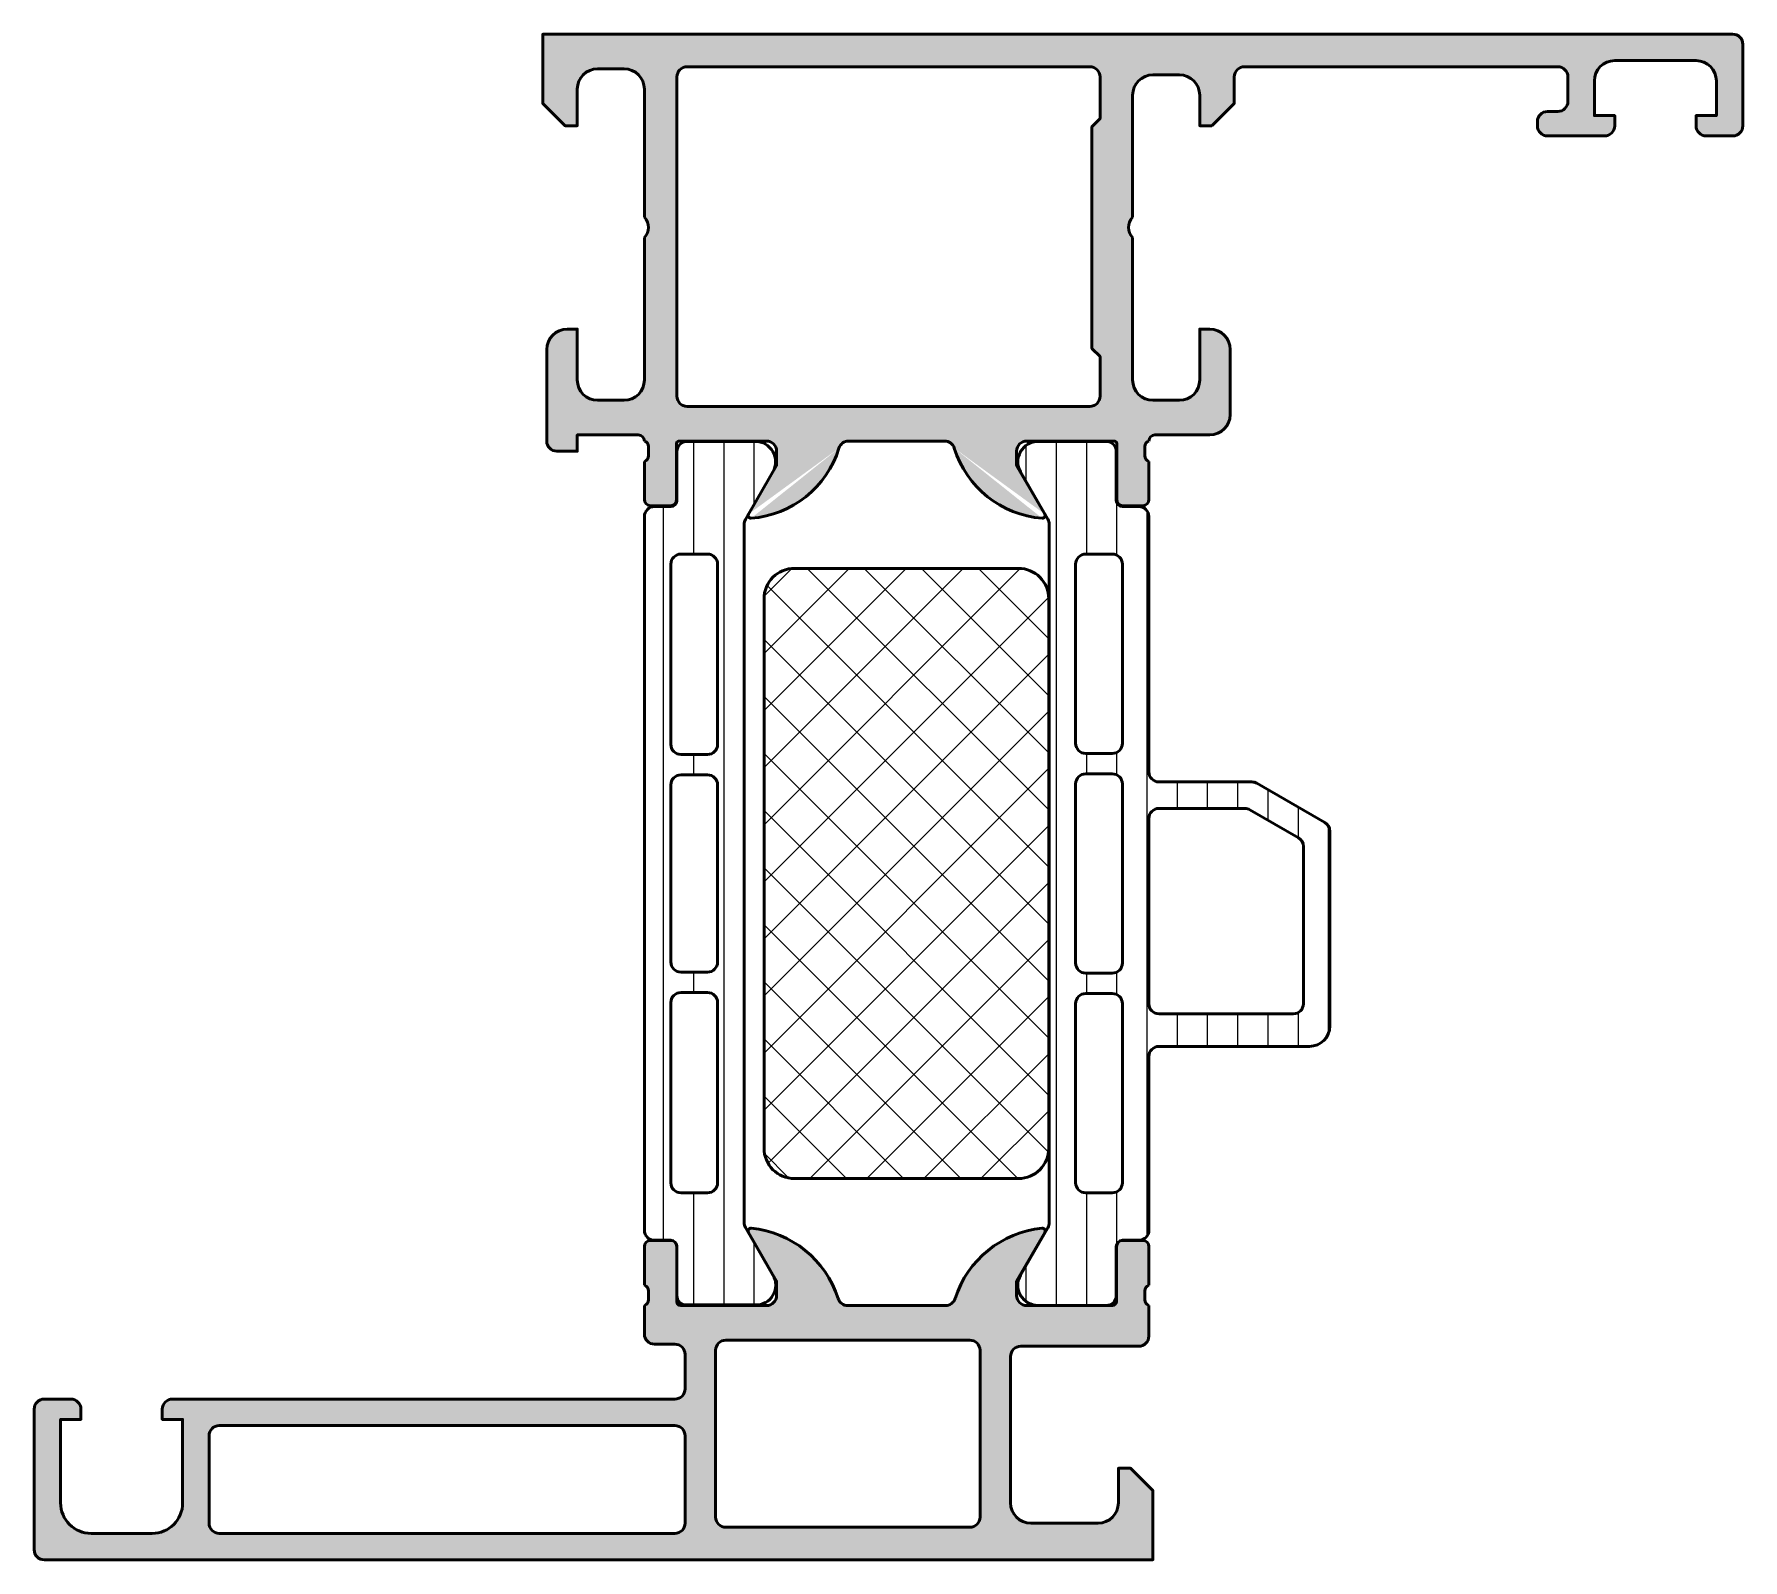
# Model space of a CAD drawing. Extents: x -25 to 59, y 0 to 75.
import ezdxf

# ---------------------------------------------------------------- set-up
doc = ezdxf.new("R2010")
doc.units = 0
for name, color, linetype, lineweight in [('0S-Alu contour', 7, 'Continuous', 50), ('0S-Alu hatch', 252, 'Continuous', 25), ('0S-Plastic contour', 254, 'Continuous', 50), ('0S-Plastic hatch', 253, 'Continuous', 25), ('0S-PT contour', 91, 'Continuous', 50), ('0S-PT hatch', 103, 'Continuous', 25)]:
    doc.layers.add(name, color=color, linetype=linetype, lineweight=lineweight)

# ---------------------------------------------------------------- blocks, each defined once
blk = doc.blocks.new('391540__61978C4D_0E2B_46ED_89A0_7AC3FF3A1CC3_')
at = {"layer": '0S-Alu hatch'}
h = blk.add_hatch(color=256, dxfattribs=at)
edge = h.paths.add_edge_path()
edge.add_line((32.9, 70.5), (32.3, 70.5))
edge.add_line((32.3, 70.5), (32.3, 72))
edge.add_arc((31.3, 72), 1, 0, 90)
edge.add_line((31.3, 73), (30, 73))
edge.add_arc((30, 72), 1, 90, 180)
edge.add_line((29, 72), (29, 66))
edge.add_arc((29.525, 65.5), 0.725, 136.39718, 223.60282)
edge.add_line((29, 65), (29, 58))
edge.add_arc((30, 58), 1, 180, 270)
edge.add_line((30, 57), (31.3, 57))
edge.add_arc((31.3, 58), 1, 270, 360)
edge.add_line((32.3, 58), (32.3, 60.5))
edge.add_line((32.3, 60.5), (32.8, 60.5))
edge.add_ellipse((32.8, 59.5), major_axis=(-1, 0), ratio=1, start_angle=180, end_angle=270, ccw=False)
edge.add_line((33.8, 59.5), (33.8, 56.3))
edge.add_ellipse((32.8, 56.3), major_axis=(-1, 0), ratio=1, start_angle=90, end_angle=180, ccw=False)
edge.add_line((32.8, 55.3), (30.1, 55.3))
edge.add_arc((30.1, 55), 0.3, 90, 180)
edge.add_arc((29.879, 54.732), 0.279, 106.41988, 181.16459)
edge.add_line((29.6, 54.727), (29.6, 54.273))
edge.add_arc((29.879, 54.268), 0.279, 178.83713, 253.57541)
edge.add_line((29.8, 54), (29.8, 52.12))
edge.add_ellipse((29.5, 52.12), major_axis=(-0.3, 0), ratio=1, start_angle=90, end_angle=180, ccw=False)
edge.add_line((29.5, 51.82), (28.52, 51.82))
edge.add_ellipse((28.52, 52.12), major_axis=(-0.3, 0), ratio=1, start_angle=0, end_angle=90, ccw=False)
edge.add_line((28.22, 52.12), (28.22, 54.88))
edge.add_arc((28.1, 54.88), 0.12, 0, 90.0001)
edge.add_line((28.1, 55), (23.8, 55))
edge.add_arc((23.8, 54.5), 0.5, 89.99852, 180.0006)
edge.add_line((23.3, 54.5), (23.3, 53.8))
edge.add_line((23.3, 53.8), (24.681, 51.408))
edge.add_ellipse((24.562, 51.34), major_axis=(-0.137, 0), ratio=1, start_angle=85.52727, end_angle=209.99992, ccw=False)
edge.add_ellipse((24.936, 56.112), major_axis=(-4.923, 0), ratio=1, start_angle=17.28955, end_angle=85.52727, ccw=False)
edge.add_arc((19.758, 54.5), 0.5, 17.28955, 90)
edge.add_line((19.758, 55), (15.042, 55))
edge.add_arc((15.042, 54.5), 0.5, 90, 162.71045)
edge.add_ellipse((9.864, 56.112), major_axis=(-4.923, 0), ratio=1, start_angle=94.47273, end_angle=162.71045, ccw=False)
edge.add_ellipse((10.238, 51.34), major_axis=(-0.137, 0), ratio=1, start_angle=-29.99992, end_angle=94.47273, ccw=False)
edge.add_line((10.119, 51.408), (11.5, 53.8))
edge.add_line((11.5, 53.8), (11.5, 54.5))
edge.add_arc((11, 54.5), 0.5, 359.9994, 450.00148)
edge.add_line((11, 55), (6.7, 55))
edge.add_arc((6.7, 54.88), 0.12, 89.9999, 180)
edge.add_line((6.58, 54.88), (6.58, 52.12))
edge.add_ellipse((6.28, 52.12), major_axis=(-0.3, 0), ratio=1, start_angle=90, end_angle=180, ccw=False)
edge.add_line((6.28, 51.82), (5.3, 51.82))
edge.add_ellipse((5.3, 52.12), major_axis=(-0.3, 0), ratio=1, start_angle=0, end_angle=90, ccw=False)
edge.add_line((5, 52.12), (5, 54))
edge.add_arc((4.921, 54.268), 0.279, 286.42459, 361.16287)
edge.add_line((5.2, 54.273), (5.2, 54.727))
edge.add_arc((4.921, 54.732), 0.279, 358.83541, 433.58012)
edge.add_arc((4.7, 55), 0.3, 0, 90)
edge.add_line((4.7, 55.3), (1.7, 55.3))
edge.add_line((1.7, 55.3), (1.7, 54.5))
edge.add_line((1.7, 54.5), (0.7, 54.5))
edge.add_ellipse((0.7, 55), major_axis=(-0.5, 0), ratio=1, start_angle=0, end_angle=90, ccw=False)
edge.add_line((0.2, 55), (0.2, 59.5))
edge.add_ellipse((1.2, 59.5), major_axis=(-1, 0), ratio=1, start_angle=270, end_angle=360, ccw=False)
edge.add_line((1.2, 60.5), (1.7, 60.5))
edge.add_line((1.7, 60.5), (1.7, 58))
edge.add_arc((2.7, 58), 1, 180, 270)
edge.add_line((2.7, 57), (4, 57))
edge.add_arc((4, 58), 1, 270, 360)
edge.add_line((5, 58), (5, 65))
edge.add_arc((4.475, 65.5), 0.725, 316.39718, 403.60282)
edge.add_line((5, 66), (5, 72.3))
edge.add_arc((4, 72.3), 1, 0, 90)
edge.add_line((4, 73.3), (2.7, 73.3))
edge.add_arc((2.7, 72.3), 1, 90.00587, 179.99413)
edge.add_line((1.7, 72.3), (1.7, 70.5))
edge.add_line((1.7, 70.5), (1.1, 70.5))
edge.add_line((1.1, 70.5), (0, 71.6))
edge.add_line((0, 71.6), (0, 75))
edge.add_line((0, 75), (58.5, 75))
edge.add_ellipse((58.5, 74.5), major_axis=(-0.5, 0), ratio=1, start_angle=180, end_angle=270, ccw=False)
edge.add_line((59, 74.5), (59, 70.5))
edge.add_ellipse((58.5, 70.5), major_axis=(-0.5, 0), ratio=1, start_angle=90, end_angle=180, ccw=False)
edge.add_line((58.5, 70), (57.2, 70))
edge.add_ellipse((57.2, 70.5), major_axis=(-0.5, 0), ratio=1, start_angle=0, end_angle=90, ccw=False)
edge.add_line((56.7, 70.5), (56.7, 71))
edge.add_line((56.7, 71), (57.7, 71))
edge.add_line((57.7, 71), (57.7, 72.7))
edge.add_arc((56.7, 72.7), 1, 0, 90)
edge.add_line((56.7, 73.7), (52.7, 73.7))
edge.add_arc((52.7, 72.7), 1, 90, 180)
edge.add_line((51.7, 72.7), (51.7, 71))
edge.add_line((51.7, 71), (52.7, 71))
edge.add_line((52.7, 71), (52.7, 70.5))
edge.add_ellipse((52.2, 70.5), major_axis=(-0.5, 0), ratio=1, start_angle=90, end_angle=180, ccw=False)
edge.add_line((52.2, 70), (49.4, 70))
edge.add_ellipse((49.4, 70.5), major_axis=(-0.5, 0), ratio=1, start_angle=0, end_angle=90, ccw=False)
edge.add_line((48.9, 70.5), (48.9, 70.7))
edge.add_ellipse((49.4, 70.7), major_axis=(-0.5, 0), ratio=1, start_angle=270, end_angle=360, ccw=False)
edge.add_line((49.4, 71.2), (49.9, 71.2))
edge.add_arc((49.9, 71.7), 0.5, 270, 360)
edge.add_line((50.4, 71.7), (50.4, 72.9))
edge.add_arc((49.9, 72.9), 0.5, 0, 90)
edge.add_line((49.9, 73.4), (34.5, 73.4))
edge.add_arc((34.5, 72.9), 0.5, 90, 180)
edge.add_line((34, 72.9), (34, 71.6))
edge.add_line((34, 71.6), (32.9, 70.5))
edge = h.paths.add_edge_path()
edge.add_line((26.9, 73.4), (7.1, 73.4))
edge.add_arc((7.1, 72.9), 0.5, 89.99225, 180.00774)
edge.add_line((6.6, 72.9), (6.6, 57.2))
edge.add_arc((7.1, 57.2), 0.5, 180, 270)
edge.add_line((7.1, 56.7), (26.9, 56.7))
edge.add_arc((26.9, 57.2), 0.5, 270, 360)
edge.add_line((27.4, 57.2), (27.4, 59.15))
edge.add_line((27.4, 59.15), (27, 59.55))
edge.add_line((27, 59.55), (27, 70.45))
edge.add_line((27, 70.45), (27.4, 70.85))
edge.add_line((27.4, 70.85), (27.4, 72.9))
edge.add_arc((26.9, 72.9), 0.5, 0, 90)
at = {"layer": '0S-Alu contour', "color": 7}
for points in [[(1.7, 72.3), (1.7, 70.5), (1.1, 70.5), (0, 71.6), (0, 75), (58.5, 75)], [(59, 74.5), (59, 70.5)], [(4, 73.3), (2.7, 73.3)], [(26.9, 73.4), (7.1, 73.4)], [(49.9, 73.4), (34.5, 73.4)], [(56.7, 73.7), (52.7, 73.7)], [(5, 66), (5, 72.3)], [(6.6, 72.9), (6.6, 57.2)], [(27.4, 57.2), (27.4, 59.15), (27, 59.55), (27, 70.45), (27.4, 70.85), (27.4, 72.9)], [(31.3, 73), (30, 73)], [(34, 72.9), (34, 71.6), (32.9, 70.5)], [(50.4, 71.7), (50.4, 72.9)], [(51.7, 72.7), (51.7, 71), (52.7, 71), (52.7, 70.5)], [(56.7, 70.5), (56.7, 71), (57.7, 71), (57.7, 72.7)], [(29, 72), (29, 66)], [(32.9, 70.5), (32.3, 70.5), (32.3, 72)], [(48.9, 70.5), (48.9, 70.7)], [(49.4, 71.2), (49.9, 71.2)], [(52.2, 70), (49.4, 70)], [(58.5, 70), (57.2, 70)], [(5, 58), (5, 65)], [(29, 65), (29, 58)], [(1.2, 60.5), (1.7, 60.5), (1.7, 58)], [(32.3, 58), (32.3, 60.5), (32.8, 60.5)], [(0.2, 55), (0.2, 59.5)], [(33.8, 59.5), (33.8, 56.3)], [(2.7, 57), (4, 57)], [(7.1, 56.7), (26.9, 56.7)], [(30, 57), (31.3, 57)], [(4.7, 55.3), (1.7, 55.3), (1.7, 54.5), (0.7, 54.5)], [(5.2, 54.273), (5.2, 54.727)], [(6.58, 54.88), (6.58, 52.12)], [(11, 55), (6.7, 55)], [(19.758, 55), (15.042, 55)], [(28.1, 55), (23.8, 55)], [(28.22, 52.12), (28.22, 54.88)], [(29.6, 54.727), (29.6, 54.273)], [(32.8, 55.3), (30.1, 55.3)], [(5, 52.12), (5, 54)], [(10.119, 51.408), (11.5, 53.8), (11.5, 54.5)], [(23.3, 54.5), (23.3, 53.8), (24.681, 51.408)], [(29.8, 54), (29.8, 52.12)], [(6.28, 51.82), (5.3, 51.82)], [(29.5, 51.82), (28.52, 51.82)]]:
    blk.add_lwpolyline(points, dxfattribs=at)
at = {"layer": '0S-Alu contour', "color": 7, "extrusion": (0, 0, -1)}
for centre, radius, start, end in [((-58.5, 74.5), 0.5, 90, 180), ((-49.4, 70.7), 0.5, 0, 90), ((-49.4, 70.5), 0.5, 270, 0), ((-52.2, 70.5), 0.5, 180, 270), ((-57.2, 70.5), 0.5, 270, 0), ((-58.5, 70.5), 0.5, 180, 270), ((-1.2, 59.5), 1, 0, 90), ((-32.8, 59.5), 1, 90, 180), ((-32.8, 56.3), 1, 180, 270), ((-0.7, 55), 0.5, 270, 0), ((-9.864, 56.112), 4.923, 197.28955, 265.52727), ((-24.936, 56.112), 4.923, 274.47273, 342.71045), ((-5.3, 52.12), 0.3, 270, 0), ((-6.28, 52.12), 0.3, 180, 270), ((-28.52, 52.12), 0.3, 270, 0), ((-29.5, 52.12), 0.3, 180, 270), ((-10.238, 51.34), 0.137, 265.52727, 29.99992), ((-24.562, 51.34), 0.137, 150.00008, 274.47273)]:
    blk.add_arc(centre, radius, start, end, dxfattribs=at)
at = {"layer": '0S-Alu contour', "color": 7}
for centre, radius, start, end in [((2.7, 72.3), 1, 90.00587, 179.99413), ((4, 72.3), 1, 0, 90), ((7.1, 72.9), 0.5, 89.99225, 180.00774), ((26.9, 72.9), 0.5, 0, 90), ((34.5, 72.9), 0.5, 90, 180), ((49.9, 72.9), 0.5, 0, 90), ((52.7, 72.7), 1, 90, 180), ((56.7, 72.7), 1, 0, 90), ((30, 72), 1, 90, 180), ((31.3, 72), 1, 0, 90), ((49.9, 71.7), 0.5, 270, 0), ((4.475, 65.5), 0.725, 316.39718, 43.60282), ((29.525, 65.5), 0.725, 136.39718, 223.60282), ((2.7, 58), 1, 180, 270), ((4, 58), 1, 270, 0), ((30, 58), 1, 180, 270), ((31.3, 58), 1, 270, 0), ((7.1, 57.2), 0.5, 180, 270), ((26.9, 57.2), 0.5, 270, 0), ((4.7, 55), 0.3, 0, 90), ((4.921, 54.732), 0.279, 358.83541, 73.58012), ((6.7, 54.88), 0.12, 89.9999, 180), ((11, 54.5), 0.5, 359.9994, 90.00148), ((15.042, 54.5), 0.5, 90, 162.71045), ((19.758, 54.5), 0.5, 17.28955, 90), ((23.8, 54.5), 0.5, 89.99852, 180.0006), ((28.1, 54.88), 0.12, 0, 90.0001), ((29.879, 54.732), 0.279, 106.41988, 181.16459), ((30.1, 55), 0.3, 90, 180), ((4.921, 54.268), 0.279, 286.42459, 1.16287), ((29.879, 54.268), 0.279, 178.83713, 253.57541)]:
    blk.add_arc(centre, radius, start, end, dxfattribs=at)
blk = doc.blocks.new('391750__ED7D5E3D_8CDB_4A21_8B56_FE9C3287E240_')
at = {"layer": '0S-Alu hatch'}
h = blk.add_hatch(color=256, dxfattribs=at)
edge = h.paths.add_edge_path()
edge.add_line((6.5, 7.9), (-18.2, 7.9))
edge.add_arc((-18.2, 7.4), 0.5, 90, 180)
edge.add_line((-18.7, 7.4), (-18.7, 6.9))
edge.add_line((-18.7, 6.9), (-17.7, 6.9))
edge.add_line((-17.7, 6.9), (-17.7, 2.8))
edge.add_ellipse((-19.2, 2.8), major_axis=(-1.5, 0), ratio=1, start_angle=90, end_angle=180, ccw=False)
edge.add_line((-19.2, 1.3), (-22.2, 1.3))
edge.add_ellipse((-22.2, 2.8), major_axis=(-1.5, 0), ratio=1, start_angle=0, end_angle=90, ccw=False)
edge.add_line((-23.7, 2.8), (-23.7, 6.9))
edge.add_line((-23.7, 6.9), (-22.7, 6.9))
edge.add_line((-22.7, 6.9), (-22.7, 7.4))
edge.add_arc((-23.2, 7.4), 0.5, 0, 90)
edge.add_line((-23.2, 7.9), (-24.5, 7.9))
edge.add_arc((-24.5, 7.4), 0.5, 90, 180)
edge.add_line((-25, 7.4), (-25, 0.5))
edge.add_arc((-24.5, 0.5), 0.5, 180, 270)
edge.add_line((-24.5, 0), (30, 0))
edge.add_line((30, 0), (30, 3.4))
edge.add_line((30, 3.4), (28.9, 4.5))
edge.add_line((28.9, 4.5), (28.3, 4.5))
edge.add_line((28.3, 4.5), (28.3, 2.8))
edge.add_ellipse((27.3, 2.8), major_axis=(-1, 0), ratio=1, start_angle=90, end_angle=180, ccw=False)
edge.add_line((27.3, 1.8), (24, 1.8))
edge.add_ellipse((24, 2.8), major_axis=(-1, 0), ratio=1, start_angle=0, end_angle=90, ccw=False)
edge.add_line((23, 2.8), (23, 10))
edge.add_ellipse((23.5, 10), major_axis=(-0.5, 0), ratio=1, start_angle=270, end_angle=360, ccw=False)
edge.add_line((23.5, 10.5), (29.3, 10.5))
edge.add_arc((29.3, 11), 0.5, 270, 360)
edge.add_line((29.8, 11), (29.8, 12.5))
edge.add_ellipse((29.9, 12.783), major_axis=(-0.3, 0), ratio=1, start_angle=0, end_angle=70.52878, ccw=False)
edge.add_line((29.6, 12.783), (29.6, 13.217))
edge.add_ellipse((29.9, 13.217), major_axis=(-0.3, 0), ratio=1, start_angle=289.47122, end_angle=360, ccw=False)
edge.add_line((29.8, 13.5), (29.8, 15.4))
edge.add_arc((29.5, 15.4), 0.3, 0, 90)
edge.add_line((29.5, 15.7), (28.51, 15.7))
edge.add_arc((28.51, 15.4), 0.3, 90, 180)
edge.add_line((28.21, 15.4), (28.21, 12.7))
edge.add_ellipse((28.01, 12.7), major_axis=(-0.2, 0), ratio=1, start_angle=90, end_angle=180, ccw=False)
edge.add_line((28.01, 12.5), (23.8, 12.5))
edge.add_ellipse((23.8, 13), major_axis=(-0.5, 0), ratio=1, start_angle=0, end_angle=90, ccw=False)
edge.add_line((23.3, 13), (23.3, 13.7))
edge.add_line((23.3, 13.7), (24.681, 16.093))
edge.add_arc((24.562, 16.162), 0.138, 330, 455.62258)
edge.add_arc((25.038, 11.323), 5, 95.62258, 162.25158)
edge.add_ellipse((19.8, 13), major_axis=(-0.5, 0), ratio=1, start_angle=90, end_angle=162.25158, ccw=False)
edge.add_line((19.8, 12.5), (15, 12.5))
edge.add_ellipse((15, 13), major_axis=(-0.5, 0), ratio=1, start_angle=17.74842, end_angle=90, ccw=False)
edge.add_arc((9.762, 11.323), 5, 17.74842, 84.37742)
edge.add_arc((10.238, 16.162), 0.138, 84.37742, 210)
edge.add_line((10.119, 16.093), (11.5, 13.7))
edge.add_line((11.5, 13.7), (11.5, 13))
edge.add_ellipse((11, 13), major_axis=(-0.5, 0), ratio=1, start_angle=90, end_angle=180, ccw=False)
edge.add_line((11, 12.5), (6.79, 12.5))
edge.add_ellipse((6.79, 12.7), major_axis=(-0.2, 0), ratio=1, start_angle=0, end_angle=90, ccw=False)
edge.add_line((6.59, 12.7), (6.59, 15.4))
edge.add_arc((6.29, 15.4), 0.3, 0, 90)
edge.add_line((6.29, 15.7), (5.3, 15.7))
edge.add_arc((5.3, 15.4), 0.3, 90, 180)
edge.add_line((5, 15.4), (5, 13.5))
edge.add_ellipse((4.9, 13.217), major_axis=(-0.3, 0), ratio=1, start_angle=180, end_angle=250.52878, ccw=False)
edge.add_line((5.2, 13.217), (5.2, 12.783))
edge.add_ellipse((4.9, 12.783), major_axis=(-0.3, 0), ratio=1, start_angle=109.47122, end_angle=180, ccw=False)
edge.add_line((5, 12.5), (5, 11.1))
edge.add_arc((5.5, 11.1), 0.5, 180, 270)
edge.add_line((5.5, 10.6), (6.5, 10.6))
edge.add_ellipse((6.5, 10.1), major_axis=(-0.5, 0), ratio=1, start_angle=180, end_angle=270, ccw=False)
edge.add_line((7, 10.1), (7, 8.4))
edge.add_ellipse((6.5, 8.4), major_axis=(-0.5, 0), ratio=1, start_angle=90, end_angle=180, ccw=False)
edge = h.paths.add_edge_path()
edge.add_ellipse((6.5, 6.1), major_axis=(-0.5, 0), ratio=1, start_angle=180, end_angle=270, ccw=False)
edge.add_line((7, 6.1), (7, 1.8))
edge.add_ellipse((6.5, 1.8), major_axis=(-0.5, 0), ratio=1, start_angle=90, end_angle=180, ccw=False)
edge.add_line((6.5, 1.3), (-15.9, 1.3))
edge.add_ellipse((-15.9, 1.8), major_axis=(-0.5, 0), ratio=1, start_angle=0, end_angle=90, ccw=False)
edge.add_line((-16.4, 1.8), (-16.4, 6.1))
edge.add_ellipse((-15.9, 6.1), major_axis=(-0.5, 0), ratio=1, start_angle=270, end_angle=360, ccw=False)
edge.add_line((-15.9, 6.6), (6.5, 6.6))
edge = h.paths.add_edge_path()
edge.add_ellipse((21, 10.3), major_axis=(-0.5, 0), ratio=1, start_angle=180, end_angle=270, ccw=False)
edge.add_line((21.5, 10.3), (21.5, 2.1))
edge.add_ellipse((21, 2.1), major_axis=(-0.5, 0), ratio=1, start_angle=90, end_angle=180, ccw=False)
edge.add_line((21, 1.6), (9, 1.6))
edge.add_ellipse((9, 2.1), major_axis=(-0.5, 0), ratio=1, start_angle=0, end_angle=90, ccw=False)
edge.add_line((8.5, 2.1), (8.5, 10.3))
edge.add_ellipse((9, 10.3), major_axis=(-0.5, 0), ratio=1, start_angle=270, end_angle=360, ccw=False)
edge.add_line((9, 10.8), (21, 10.8))
at = {"layer": '0S-Alu contour', "color": 7}
for points in [[(10.119, 16.093), (11.5, 13.7), (11.5, 13)], [(23.3, 13), (23.3, 13.7), (24.681, 16.093)], [(5, 15.4), (5, 13.5)], [(6.29, 15.7), (5.3, 15.7)], [(6.59, 12.7), (6.59, 15.4)], [(28.21, 15.4), (28.21, 12.7)], [(29.5, 15.7), (28.51, 15.7)], [(29.8, 13.5), (29.8, 15.4)], [(5.2, 13.217), (5.2, 12.783)], [(29.6, 12.783), (29.6, 13.217)], [(5, 12.5), (5, 11.1)], [(11, 12.5), (6.79, 12.5)], [(19.8, 12.5), (15, 12.5)], [(28.01, 12.5), (23.8, 12.5)], [(29.8, 11), (29.8, 12.5)], [(5.5, 10.6), (6.5, 10.6)], [(7, 10.1), (7, 8.4)], [(8.5, 2.1), (8.5, 10.3)], [(9, 10.8), (21, 10.8)], [(21.5, 10.3), (21.5, 2.1)], [(23.5, 10.5), (29.3, 10.5)], [(23, 2.8), (23, 10)], [(-23.2, 7.9), (-24.5, 7.9)], [(6.5, 7.9), (-18.2, 7.9)], [(-25, 7.4), (-25, 0.5)], [(-23.7, 2.8), (-23.7, 6.9), (-22.7, 6.9), (-22.7, 7.4)], [(-18.7, 7.4), (-18.7, 6.9), (-17.7, 6.9), (-17.7, 2.8)], [(-16.4, 1.8), (-16.4, 6.1)], [(-15.9, 6.6), (6.5, 6.6)], [(7, 6.1), (7, 1.8)], [(-24.5, 0), (30, 0), (30, 3.4), (28.9, 4.5), (28.3, 4.5), (28.3, 2.8)], [(27.3, 1.8), (24, 1.8)], [(-19.2, 1.3), (-22.2, 1.3)], [(6.5, 1.3), (-15.9, 1.3)], [(21, 1.6), (9, 1.6)]]:
    blk.add_lwpolyline(points, dxfattribs=at)
for centre, radius, start, end in [((10.238, 16.162), 0.138, 84.37742, 210), ((9.762, 11.323), 5, 17.74842, 84.37742), ((25.038, 11.323), 5, 95.62258, 162.25158), ((24.562, 16.162), 0.138, 330, 95.62258), ((5.3, 15.4), 0.3, 90, 180), ((6.29, 15.4), 0.3, 0, 90), ((28.51, 15.4), 0.3, 90, 180), ((29.5, 15.4), 0.3, 0, 90), ((5.5, 11.1), 0.5, 180, 270), ((29.3, 11), 0.5, 270, 0), ((-24.5, 7.4), 0.5, 90, 180), ((-23.2, 7.4), 0.5, 0, 90), ((-18.2, 7.4), 0.5, 90, 180), ((-24.5, 0.5), 0.5, 180, 270)]:
    blk.add_arc(centre, radius, start, end, dxfattribs=at)
at = {"layer": '0S-Alu contour', "color": 7, "extrusion": (0, 0, -1)}
for centre, radius, start, end in [((-4.9, 13.217), 0.3, 109.47122, 180), ((-29.9, 13.217), 0.3, 0, 70.52878), ((-4.9, 12.783), 0.3, 180, 250.52878), ((-6.79, 12.7), 0.2, 270, 0), ((-11, 13), 0.5, 180, 270), ((-15, 13), 0.5, 270, 342.25158), ((-19.8, 13), 0.5, 197.74842, 270), ((-23.8, 13), 0.5, 270, 0), ((-28.01, 12.7), 0.2, 180, 270), ((-29.9, 12.783), 0.3, 289.47122, 0), ((-6.5, 10.1), 0.5, 90, 180), ((-9, 10.3), 0.5, 0, 90), ((-21, 10.3), 0.5, 90, 180), ((-23.5, 10), 0.5, 0, 90), ((-6.5, 8.4), 0.5, 180, 270), ((15.9, 6.1), 0.5, 0, 90), ((-6.5, 6.1), 0.5, 90, 180), ((22.2, 2.8), 1.5, 270, 0), ((19.2, 2.8), 1.5, 180, 270), ((-24, 2.8), 1, 270, 0), ((-27.3, 2.8), 1, 180, 270), ((15.9, 1.8), 0.5, 270, 0), ((-6.5, 1.8), 0.5, 180, 270), ((-9, 2.1), 0.5, 270, 0), ((-21, 2.1), 0.5, 180, 270)]:
    blk.add_arc(centre, radius, start, end, dxfattribs=at)
blk = doc.blocks.new('278259__0B313477_A0A4_48FC_B158_10C6494875D9___5DA64610_CD00_4CF5_817B_0A8E3F6436AF_')
at = {"layer": '0S-Plastic hatch'}
h = blk.add_hatch(dxfattribs=at)
h.set_pattern_fill('ANSI31', color=256, scale=0.468, angle=45, style=0)
edge = h.paths.add_edge_path()
edge.add_arc((38.2, 35.815), 0.5, 0, 60)
edge.add_line((38.45, 36.248), (35.116, 38.173))
edge.add_arc((34.866, 37.74), 0.5, 60, 90)
edge.add_line((34.866, 38.24), (30.3, 38.24))
edge.add_ellipse((30.3, 38.74), major_axis=(-0.5, 0), ratio=1, start_angle=0, end_angle=90, ccw=False)
edge.add_line((29.8, 38.74), (29.8, 51.28))
edge.add_arc((29.3, 51.28), 0.5, 0, 90)
edge.add_line((29.3, 51.78), (28.5, 51.78))
edge.add_ellipse((28.5, 52.08), major_axis=(-0.3, 0), ratio=1, start_angle=0, end_angle=90, ccw=False)
edge.add_line((28.2, 52.08), (28.2, 54.48))
edge.add_arc((27.7, 54.48), 0.5, 0, 90)
edge.add_line((27.7, 54.98), (24.357, 54.98))
edge.add_arc((24.357, 53.98), 1, 90, 210)
edge.add_line((23.491, 53.48), (24.833, 51.155))
edge.add_ellipse((24.4, 50.905), major_axis=(-0.5, 0), ratio=1, start_angle=180, end_angle=210, ccw=False)
edge.add_line((24.9, 50.905), (24.9, 16.575))
edge.add_ellipse((24.4, 16.575), major_axis=(-0.5, 0), ratio=1, start_angle=150, end_angle=180, ccw=False)
edge.add_line((24.833, 16.325), (23.491, 14))
edge.add_arc((24.349, 13.5), 0.993, 149.77184, 270.45632)
edge.add_line((24.357, 12.507), (27.7, 12.507))
edge.add_arc((27.712, 12.995), 0.488, 268.64618, 360.56073)
edge.add_line((28.2, 13), (28.2, 15.4))
edge.add_ellipse((28.529, 15.388), major_axis=(-0.329, 0), ratio=1, start_angle=275.04499, end_angle=357.91253, ccw=False)
edge.add_line((28.5, 15.716), (29.3, 15.716))
edge.add_arc((29.326, 16.189), 0.474, 266.84071, 361.30807)
edge.add_line((29.8, 16.2), (29.8, 24.74))
edge.add_ellipse((30.3, 24.74), major_axis=(-0.5, 0), ratio=1, start_angle=270, end_angle=360, ccw=False)
edge.add_line((30.3, 25.24), (37.7, 25.24))
edge.add_arc((37.7, 26.24), 1, 270, 360)
edge.add_line((38.7, 26.24), (38.7, 35.815))
edge = h.paths.add_edge_path()
edge.add_ellipse((30.3, 36.44), major_axis=(-0.5, 0), ratio=1, start_angle=270, end_angle=360, ccw=False)
edge.add_line((30.3, 36.94), (34.518, 36.94))
edge.add_ellipse((34.518, 36.44), major_axis=(-0.5, 0), ratio=1, start_angle=240, end_angle=270, ccw=False)
edge.add_line((34.768, 36.873), (37.15, 35.498))
edge.add_ellipse((36.9, 35.065), major_axis=(-0.5, 0), ratio=1, start_angle=180, end_angle=240, ccw=False)
edge.add_line((37.4, 35.065), (37.4, 27.34))
edge.add_ellipse((36.9, 27.34), major_axis=(-0.5, 0), ratio=1, start_angle=90, end_angle=180, ccw=False)
edge.add_line((36.9, 26.84), (30.3, 26.84))
edge.add_ellipse((30.3, 27.34), major_axis=(-0.5, 0), ratio=1, start_angle=0, end_angle=90, ccw=False)
edge.add_line((29.8, 27.34), (29.8, 36.44))
edge = h.paths.add_edge_path()
edge.add_ellipse((28, 48.94), major_axis=(-0.5, 0), ratio=1, start_angle=180, end_angle=270, ccw=False)
edge.add_line((28.5, 48.94), (28.5, 40.14))
edge.add_ellipse((28, 40.14), major_axis=(-0.5, 0), ratio=1, start_angle=90, end_angle=180, ccw=False)
edge.add_line((28, 39.64), (26.7, 39.64))
edge.add_ellipse((26.7, 40.14), major_axis=(-0.5, 0), ratio=1, start_angle=0, end_angle=90, ccw=False)
edge.add_line((26.2, 40.14), (26.2, 48.94))
edge.add_ellipse((26.7, 48.94), major_axis=(-0.5, 0), ratio=1, start_angle=270, end_angle=360, ccw=False)
edge.add_line((26.7, 49.44), (28, 49.44))
edge = h.paths.add_edge_path()
edge.add_ellipse((28, 27.34), major_axis=(-0.5, 0), ratio=1, start_angle=180, end_angle=270, ccw=False)
edge.add_line((28.5, 27.34), (28.5, 18.54))
edge.add_ellipse((28, 18.54), major_axis=(-0.5, 0), ratio=1, start_angle=90, end_angle=180, ccw=False)
edge.add_line((28, 18.04), (26.7, 18.04))
edge.add_ellipse((26.7, 18.54), major_axis=(-0.5, 0), ratio=1, start_angle=0, end_angle=90, ccw=False)
edge.add_line((26.2, 18.54), (26.2, 27.34))
edge.add_ellipse((26.7, 27.34), major_axis=(-0.5, 0), ratio=1, start_angle=270, end_angle=360, ccw=False)
edge.add_line((26.7, 27.84), (28, 27.84))
edge = h.paths.add_edge_path()
edge.add_ellipse((28, 38.14), major_axis=(-0.5, 0), ratio=1, start_angle=180, end_angle=270, ccw=False)
edge.add_line((28.5, 38.14), (28.5, 29.34))
edge.add_ellipse((28, 29.34), major_axis=(-0.5, 0), ratio=1, start_angle=90, end_angle=180, ccw=False)
edge.add_line((28, 28.84), (26.7, 28.84))
edge.add_ellipse((26.7, 29.34), major_axis=(-0.5, 0), ratio=1, start_angle=0, end_angle=90, ccw=False)
edge.add_line((26.2, 29.34), (26.2, 38.14))
edge.add_ellipse((26.7, 38.14), major_axis=(-0.5, 0), ratio=1, start_angle=270, end_angle=360, ccw=False)
edge.add_line((26.7, 38.64), (28, 38.64))
at = {"layer": '0S-Alu contour', "color": 7}
for points in [[(26.2, 40.14), (26.2, 48.94)], [(26.7, 49.44), (28, 49.44)], [(28.5, 48.94), (28.5, 40.14)], [(28, 39.64), (26.7, 39.64)], [(26.2, 29.34), (26.2, 38.14)], [(26.7, 38.64), (28, 38.64)], [(28.5, 38.14), (28.5, 29.34)], [(29.8, 27.34), (29.8, 36.44)], [(30.3, 36.94), (34.518, 36.94)], [(34.768, 36.873), (37.15, 35.498)], [(37.4, 35.065), (37.4, 27.34)], [(28, 28.84), (26.7, 28.84)], [(26.7, 27.84), (28, 27.84)], [(26.2, 18.54), (26.2, 27.34)], [(28.5, 27.34), (28.5, 18.54)], [(36.9, 26.84), (30.3, 26.84)], [(28, 18.04), (26.7, 18.04)]]:
    blk.add_lwpolyline(points, dxfattribs=at)
at = {"layer": '0S-Alu contour', "color": 7, "extrusion": (0, 0, -1)}
for centre, start, end in [((-26.7, 48.94), 0, 90), ((-28, 48.94), 90, 180), ((-26.7, 40.14), 270, 0), ((-28, 40.14), 180, 270), ((-26.7, 38.14), 0, 90), ((-28, 38.14), 90, 180), ((-30.3, 36.44), 0, 90), ((-34.518, 36.44), 90, 120), ((-36.9, 35.065), 120, 180), ((-26.7, 29.34), 270, 0), ((-28, 29.34), 180, 270), ((-26.7, 27.34), 0, 90), ((-28, 27.34), 90, 180), ((-30.3, 27.34), 270, 0), ((-36.9, 27.34), 180, 270), ((-26.7, 18.54), 270, 0), ((-28, 18.54), 180, 270)]:
    blk.add_arc(centre, 0.5, start, end, dxfattribs=at)
at = {"layer": '0S-Plastic contour', "color": 7}
for points in [[(27.7, 54.98), (24.357, 54.98)], [(28.2, 52.08), (28.2, 54.48)], [(23.491, 53.48), (24.833, 51.155)], [(29.3, 51.78), (28.5, 51.78)], [(29.8, 38.74), (29.8, 51.28)], [(24.9, 50.905), (24.9, 16.575)], [(34.866, 38.24), (30.3, 38.24)], [(38.45, 36.248), (35.116, 38.173)], [(38.7, 26.24), (38.7, 35.815)], [(30.3, 25.24), (37.7, 25.24)], [(29.8, 16.2), (29.8, 24.74)], [(24.833, 16.325), (23.491, 14)], [(28.2, 13), (28.2, 15.4)], [(28.5, 15.716), (29.3, 15.716)], [(24.357, 12.507), (27.7, 12.507)]]:
    blk.add_lwpolyline(points, dxfattribs=at)
for centre, radius, start, end in [((24.357, 53.98), 1, 90, 210), ((27.7, 54.48), 0.5, 0, 90), ((29.3, 51.28), 0.5, 0, 90), ((34.866, 37.74), 0.5, 60, 90), ((38.2, 35.815), 0.5, 0, 60), ((37.7, 26.24), 1, 270, 0), ((29.326, 16.189), 0.474, 266.84071, 1.30807), ((24.349, 13.5), 0.993, 149.77184, 270.45632), ((27.712, 12.995), 0.488, 268.64618, 0.56073)]:
    blk.add_arc(centre, radius, start, end, dxfattribs=at)
at = {"layer": '0S-Plastic contour', "color": 7, "extrusion": (0, 0, -1)}
for centre, radius, start, end in [((-28.5, 52.08), 0.3, 270, 0), ((-24.4, 50.905), 0.5, 150, 180), ((-30.3, 38.74), 0.5, 270, 0), ((-30.3, 24.74), 0.5, 0, 90), ((-24.4, 16.575), 0.5, 180, 210), ((-28.529, 15.388), 0.329, 2.08747, 84.95501)]:
    blk.add_arc(centre, radius, start, end, dxfattribs=at)
blk = doc.blocks.new('480910__D700CB24_A79C_483B_84C9_61738CDB5CD2_')
at = {"layer": '0S-PT hatch'}
h = blk.add_hatch(dxfattribs=at)
h.set_pattern_fill('ANSI37', color=256, scale=0.625, angle=90, style=0)
edge = h.paths.add_edge_path()
edge.add_line((23.38, 48.74), (12.38, 48.74))
edge.add_arc((12.38, 47.24), 1.5, 90, 180)
edge.add_line((10.88, 47.24), (10.88, 20.24))
edge.add_arc((12.38, 20.24), 1.5, 180, 270)
edge.add_line((12.38, 18.74), (23.38, 18.74))
edge.add_arc((23.38, 20.24), 1.5, 270, 360)
edge.add_line((24.88, 20.24), (24.88, 47.24))
edge.add_arc((23.38, 47.24), 1.5, 0, 90)
at = {"layer": '0S-PT contour', "color": 7}
for points in [[(23.38, 48.74), (12.38, 48.74)], [(10.88, 47.24), (10.88, 20.24)], [(24.88, 20.24), (24.88, 47.24)], [(12.38, 18.74), (23.38, 18.74)]]:
    blk.add_lwpolyline(points, dxfattribs=at)
for centre, start, end in [((12.38, 47.24), 90, 180), ((23.38, 47.24), 0, 90), ((12.38, 20.24), 180, 270), ((23.38, 20.24), 270, 0)]:
    blk.add_arc(centre, 1.5, start, end, dxfattribs=at)
blk = doc.blocks.new('278259__D60EA99E_7740_4676_A836_68C86342699A___FB1A740A_A553_4E00_8F48_5D6BD0AF1EA1_')
at = {"layer": '0S-Plastic hatch'}
h = blk.add_hatch(dxfattribs=at)
h.set_pattern_fill('ANSI31', color=256, scale=0.468, angle=45, style=0)
edge = h.paths.add_edge_path()
edge.add_ellipse((5.5, 51.28), major_axis=(-0.5, 0), ratio=1, start_angle=270, end_angle=360, ccw=False)
edge.add_line((5.5, 51.78), (6.3, 51.78))
edge.add_arc((6.3, 52.08), 0.3, 270, 360)
edge.add_line((6.6, 52.08), (6.6, 54.48))
edge.add_ellipse((7.1, 54.48), major_axis=(-0.5, 0), ratio=1, start_angle=270, end_angle=360, ccw=False)
edge.add_line((7.1, 54.98), (10.45, 54.98))
edge.add_ellipse((10.452, 53.983), major_axis=(-0.997, 0), ratio=1, start_angle=149.70027, end_angle=270.10719, ccw=False)
edge.add_line((11.312, 53.48), (9.963, 51.144))
edge.add_arc((10.453, 50.886), 0.553, 152.28859, 179.27174)
edge.add_line((9.9, 50.893), (9.9, 16.587))
edge.add_arc((10.4, 16.587), 0.5, 180, 210)
edge.add_line((9.967, 16.337), (11.316, 14))
edge.add_ellipse((10.49, 13.5), major_axis=(-0.966, 0), ratio=1, start_angle=87.62321, end_angle=211.18814, ccw=False)
edge.add_line((10.45, 12.535), (7.1, 12.535))
edge.add_ellipse((7.045, 12.977), major_axis=(-0.445, 0), ratio=1, start_angle=-2.95279, end_angle=97.14401, ccw=False)
edge.add_line((6.6, 13), (6.6, 15.4))
edge.add_arc((6.274, 15.389), 0.326, 1.90498, 85.39688)
edge.add_line((6.3, 15.714), (5.5, 15.714))
edge.add_ellipse((5.476, 16.19), major_axis=(-0.476, 0), ratio=1, start_angle=-1.18898, end_angle=92.87145, ccw=False)
edge.add_line((5, 16.2), (5, 51.28))
edge = h.paths.add_edge_path()
edge.add_arc((6.8, 48.94), 0.5, 90, 180)
edge.add_line((6.3, 48.94), (6.3, 40.09))
edge.add_arc((6.8, 40.09), 0.5, 180, 270)
edge.add_line((6.8, 39.59), (8.1, 39.59))
edge.add_arc((8.1, 40.09), 0.5, 270, 360)
edge.add_line((8.6, 40.09), (8.6, 48.94))
edge.add_arc((8.1, 48.94), 0.5, 0, 90)
edge.add_line((8.1, 49.44), (6.8, 49.44))
edge = h.paths.add_edge_path()
edge.add_line((8.1, 27.89), (6.8, 27.89))
edge.add_arc((6.8, 27.39), 0.5, 90, 180)
edge.add_line((6.3, 27.39), (6.3, 18.54))
edge.add_arc((6.8, 18.54), 0.5, 180, 270)
edge.add_line((6.8, 18.04), (8.1, 18.04))
edge.add_arc((8.1, 18.54), 0.5, 270, 360)
edge.add_line((8.6, 18.54), (8.6, 27.39))
edge.add_arc((8.1, 27.39), 0.5, 0, 90)
edge = h.paths.add_edge_path()
edge.add_line((8.1, 38.59), (6.8, 38.59))
edge.add_arc((6.8, 38.09), 0.5, 90, 180)
edge.add_line((6.3, 38.09), (6.3, 29.39))
edge.add_arc((6.8, 29.39), 0.5, 180, 270)
edge.add_line((6.8, 28.89), (8.1, 28.89))
edge.add_arc((8.1, 29.39), 0.5, 270, 360)
edge.add_line((8.6, 29.39), (8.6, 38.09))
edge.add_arc((8.1, 38.09), 0.5, 0, 90)
at = {"layer": '0S-Alu contour', "color": 7}
for points in [[(6.3, 48.94), (6.3, 40.09)], [(8.1, 49.44), (6.8, 49.44)], [(8.6, 40.09), (8.6, 48.94)], [(6.8, 39.59), (8.1, 39.59)], [(6.3, 38.09), (6.3, 29.39)], [(8.1, 38.59), (6.8, 38.59)], [(8.6, 29.39), (8.6, 38.09)], [(6.8, 28.89), (8.1, 28.89)], [(8.1, 27.89), (6.8, 27.89)], [(6.3, 27.39), (6.3, 18.54)], [(8.6, 18.54), (8.6, 27.39)], [(6.8, 18.04), (8.1, 18.04)]]:
    blk.add_lwpolyline(points, dxfattribs=at)
for centre, start, end in [((6.8, 48.94), 90, 180), ((8.1, 48.94), 0, 90), ((6.8, 40.09), 180, 270), ((8.1, 40.09), 270, 0), ((6.8, 38.09), 90, 180), ((8.1, 38.09), 0, 90), ((6.8, 29.39), 180, 270), ((8.1, 29.39), 270, 0), ((6.8, 27.39), 90, 180), ((8.1, 27.39), 0, 90), ((6.8, 18.54), 180, 270), ((8.1, 18.54), 270, 0)]:
    blk.add_arc(centre, 0.5, start, end, dxfattribs=at)
at = {"layer": '0S-Plastic contour', "color": 7}
for points in [[(7.1, 54.98), (10.45, 54.98)], [(6.6, 52.08), (6.6, 54.48)], [(11.312, 53.48), (9.963, 51.144)], [(5, 16.2), (5, 51.28)], [(5.5, 51.78), (6.3, 51.78)], [(9.9, 50.893), (9.9, 16.587)], [(9.967, 16.337), (11.316, 14)], [(6.3, 15.714), (5.5, 15.714)], [(6.6, 13), (6.6, 15.4)], [(10.45, 12.535), (7.1, 12.535)]]:
    blk.add_lwpolyline(points, dxfattribs=at)
at = {"layer": '0S-Plastic contour', "color": 7, "extrusion": (0, 0, -1)}
for centre, radius, start, end in [((-7.1, 54.48), 0.5, 0, 90), ((-10.452, 53.983), 0.997, 89.89281, 210.29973), ((-5.5, 51.28), 0.5, 0, 90), ((-5.476, 16.19), 0.476, 267.12855, 1.18898), ((-10.49, 13.5), 0.966, 148.81186, 272.37679), ((-7.045, 12.977), 0.445, 262.85599, 2.95279)]:
    blk.add_arc(centre, radius, start, end, dxfattribs=at)
at = {"layer": '0S-Plastic contour', "color": 7}
for centre, radius, start, end in [((6.3, 52.08), 0.3, 270, 0), ((10.453, 50.886), 0.553, 152.28859, 179.27174), ((10.4, 16.587), 0.5, 180, 210), ((6.274, 15.389), 0.326, 1.90498, 85.39688)]:
    blk.add_arc(centre, radius, start, end, dxfattribs=at)
blk = doc.blocks.new('480910__C9BFA1BE_C44B_456E_81A8_360E3B50D95E_')
at = {"layer": '0S-Alu contour', "color": 7}
for name in ['391540__61978C4D_0E2B_46ED_89A0_7AC3FF3A1CC3_', '391750__ED7D5E3D_8CDB_4A21_8B56_FE9C3287E240_']:
    blk.add_blockref(name, (0, 0), dxfattribs=at)
at = {"layer": '0S-Plastic contour', "color": 7}
for name in ['278259__D60EA99E_7740_4676_A836_68C86342699A___FB1A740A_A553_4E00_8F48_5D6BD0AF1EA1_', '278259__0B313477_A0A4_48FC_B158_10C6494875D9___5DA64610_CD00_4CF5_817B_0A8E3F6436AF_']:
    blk.add_blockref(name, (0, 0), dxfattribs=at)
at = {"layer": '0S-PT contour', "color": 7}
blk.add_blockref('480910__D700CB24_A79C_483B_84C9_61738CDB5CD2_', (0, 0), dxfattribs=at)

msp = doc.modelspace()

# ---------------------------------------------------------------- block references
at = {"layer": '0S-Alu contour', "color": 7}
msp.add_blockref('480910__C9BFA1BE_C44B_456E_81A8_360E3B50D95E_', (0, 0), dxfattribs=at)

doc.saveas('drawing.dxf')
